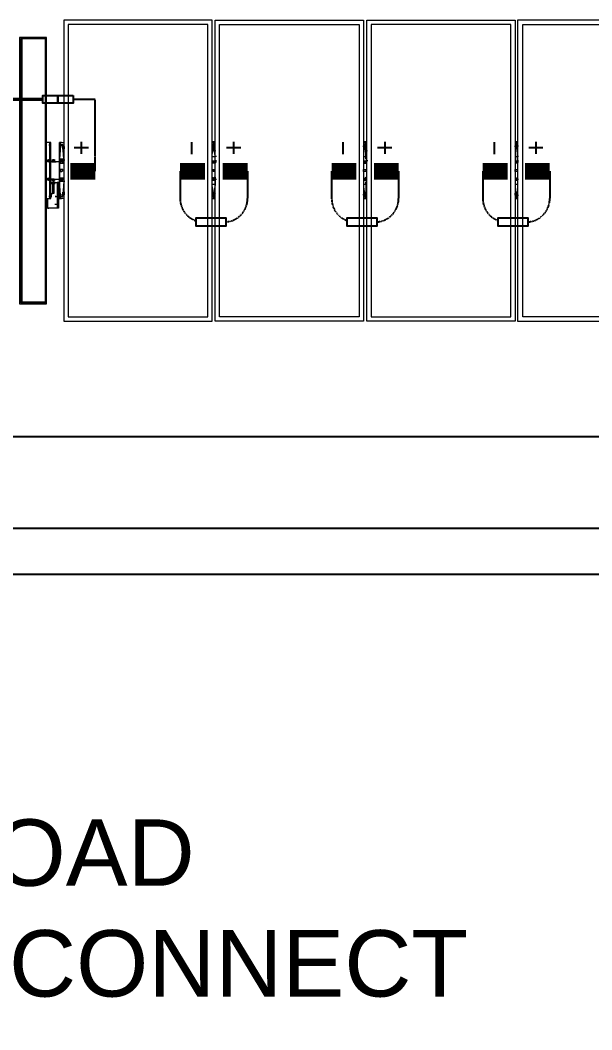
# Model space of a CAD drawing. Header units: feet. Extents: x -354 to 55127, y -297 to 4121.
# Drawn here: x 2068 to 2239.9, y 3451.3 to 3755.2 of the extents above; entities that cross this region are included whole.
import ezdxf
from ezdxf.lldxf.tags import DXFTag

# ---------------------------------------------------------------- set-up
doc = ezdxf.new("R2010")
doc.units = ezdxf.units.FT
doc.header["$MEASUREMENT"] = 0
doc.linetypes.add('HIDDEN', pattern=[0.375, 0.25, -0.125])
for name, color, linetype in [('E-DC HARNESS-NEG', 170, 'DC HARNESS CABLE'), ('E-DC HARNESS-POS', 10, 'DC HARNESS CABLE'), ('E-HARN-COMP', 8, 'Continuous'), ('E-TRNK-CABL-NEG', 6, 'HIDDEN'), ('E-TRUNK-CABLE-POS', 6, 'HIDDEN'), ('G-ANNO-TEXT', 1, 'Continuous'), ('Polarity-Text', 7, 'Continuous')]:
    doc.layers.add(name, color=color, linetype=linetype)
doc.styles.add('NEI-A', font='arial.ttf')
doc.styles.get("Standard").update_dxf_attribs({"font": 'arial.ttf'})
tags = doc.linetypes.add('DC HARNESS CABLE', pattern='A,0.5,-0.2,["DH",Standard,S=0.1,R=0,X=-0.1,Y=-0.05],-0.2', length=0.9).pattern_tags.tags
tags[6] = DXFTag(74, 10)

# ---------------------------------------------------------------- blocks, each defined once
blk = doc.blocks.new('A$C4742fff2')
at = {"lineweight": 5}
for points in [[(10.4012, 0), (10.4012, 0.4666), (10.1713, 0.4666), (10.1713, 0)], [(10.3946, 0.46), (10.1779, 0.46), (10.1779, 0.0067), (10.3946, 0.0067)], [(10.6362, 0), (10.4062, 0), (10.4062, 0.4666), (10.6362, 0.4666)], [(10.4129, 0.0067), (10.4129, 0.46), (10.6296, 0.46), (10.6296, 0.0067)], [(10.8712, 0), (10.6412, 0), (10.6412, 0.4666), (10.8712, 0.4666)], [(10.8646, 0.46), (10.6479, 0.46), (10.6479, 0.0067), (10.8646, 0.0067)], [(10.8746, 0), (11.1062, 0), (11.1062, 0.4666), (10.8746, 0.4666)], [(10.8829, 0.0067), (10.8829, 0.46), (11.0979, 0.46), (11.0979, 0.0067)], [(10.1029, 0.44), (10.1029, 0.0267), (10.1446, 0.0267), (10.1446, 0.44)], [(10.1679, 0.2767), (10.1663, 0.2767), (10.1646, 0.2767), (10.1663, 0.2767)], [(10.1646, 0.2517), (10.1713, 0.2517), (10.1696, 0.2717), (10.1663, 0.2717), (10.1646, 0.2517), (10.1646, 0.25), (10.1646, 0.2467), (10.1646, 0.2483), (10.1646, 0.25)], [(10.1646, 0.2683), (10.1646, 0.2667)], [(10.1463, 0.25), (10.1479, 0.25), (10.1496, 0.2483), (10.1479, 0.2483), (10.1496, 0.2483), (10.1479, 0.2483), (10.1496, 0.2483), (10.1479, 0.2483), (10.1496, 0.2483), (10.1496, 0.2467), (10.1479, 0.2467), (10.1463, 0.2467), (10.1463, 0.2483)], [(10.1479, 0.25), (10.1463, 0.2483), (10.1479, 0.2467), (10.1496, 0.2483)], [(10.1546, 0.2483), (10.1529, 0.2483)], [(10.1679, 0.235), (10.1663, 0.235), (10.1663, 0.2317), (10.1679, 0.2317), (10.1696, 0.2333), (10.1696, 0.235)], [(10.4029, 0.235), (10.4046, 0.235), (10.4046, 0.2317), (10.4029, 0.2317), (10.4029, 0.2333), (10.4012, 0.2333)], [(10.6379, 0.235), (10.6396, 0.235), (10.6396, 0.2317), (10.6362, 0.2317), (10.6362, 0.2333), (10.6362, 0.235)], [(10.8729, 0.235), (10.8746, 0.235), (10.8746, 0.2317), (10.8712, 0.2317), (10.8712, 0.2333), (10.8712, 0.235)], [(10.1479, 0.2217), (10.1463, 0.22), (10.1479, 0.2183), (10.1496, 0.22)], [(10.1546, 0.22), (10.1529, 0.22)], [(10.1546, 0.2133), (10.1529, 0.2133), (10.1513, 0.2133), (10.1529, 0.2133)], [(10.1629, 0.215), (10.1613, 0.215)], [(10.1496, 0.1933), (10.1479, 0.1933)], [(10.1529, 0.1983), (10.1513, 0.1967)], [(10.1646, 0.2), (10.1646, 0.1983), (10.1646, 0.1917)]]:
    blk.add_lwpolyline(points, close=True, dxfattribs=at)
for points in [[(10.1063, 0.4383), (10.1063, 0.03), (10.1046, 0.0283), (10.1046, 0.4383), (10.1063, 0.4383), (10.1429, 0.4383), (10.1046, 0.4383)], [(10.1429, 0.4383), (10.1429, 0.0283), (10.1429, 0.4383)], [(10.1446, 0.19), (10.1496, 0.19), (10.1513, 0.19), (10.1513, 0.2767), (10.1496, 0.2767), (10.1446, 0.2767)], [(10.1479, 0.2733), (10.1496, 0.2733)], [(10.1646, 0.2683), (10.1646, 0.2767), (10.1646, 0.2683)], [(10.1646, 0.2717), (10.1663, 0.2717), (10.1663, 0.2733), (10.1646, 0.2733)], [(10.1646, 0.25), (10.1646, 0.2667), (10.1646, 0.25)], [(10.1696, 0.27), (10.1696, 0.2717), (10.1696, 0.2733), (10.1663, 0.2733), (10.1663, 0.2767), (10.1713, 0.2767)], [(10.1696, 0.2667), (10.1696, 0.2683)], [(10.1713, 0.27), (10.1713, 0.2683)], [(10.4012, 0.2783), (10.4062, 0.2783)], [(10.4062, 0.27), (10.4046, 0.2717), (10.4046, 0.275), (10.4029, 0.275), (10.4046, 0.275)], [(10.4079, 0.255), (10.4062, 0.255), (10.4062, 0.2567), (10.4046, 0.265), (10.4029, 0.275)], [(10.4029, 0.2733), (10.4029, 0.27)], [(10.6362, 0.2783), (10.6412, 0.2783)], [(10.6396, 0.27), (10.6396, 0.2717), (10.6396, 0.2733), (10.6379, 0.275), (10.6396, 0.275)], [(10.6412, 0.255), (10.6396, 0.255), (10.6396, 0.265), (10.6379, 0.275)], [(10.6379, 0.2733), (10.6379, 0.27)], [(10.8712, 0.2783), (10.8746, 0.2783)], [(10.8746, 0.27), (10.8746, 0.2717), (10.8746, 0.2733), (10.8729, 0.2733), (10.8729, 0.275), (10.8746, 0.275)], [(10.8762, 0.255), (10.8746, 0.255), (10.8746, 0.265), (10.8729, 0.275)], [(10.8729, 0.2733), (10.8729, 0.27)], [(10.1646, 0.2483), (10.1646, 0.25), (10.1713, 0.25), (10.1713, 0.2517)], [(10.4079, 0.2483), (10.4062, 0.2483), (10.4062, 0.255)], [(10.6429, 0.2483), (10.6412, 0.2483), (10.6412, 0.25), (10.6396, 0.2517), (10.6396, 0.255)], [(10.8762, 0.2483), (10.8746, 0.2483), (10.8746, 0.255)], [(10.1496, 0.25), (10.1496, 0.2483), (10.1496, 0.2467), (10.1479, 0.2467), (10.1463, 0.2467), (10.1463, 0.2483), (10.1479, 0.2483), (10.1496, 0.2483), (10.1479, 0.2483), (10.1479, 0.25), (10.1496, 0.25), (10.1479, 0.25)], [(10.1463, 0.25), (10.1463, 0.25)], [(10.1463, 0.2483), (10.1463, 0.2483)], [(10.1463, 0.2467), (10.1463, 0.2467)], [(10.1479, 0.25), (10.1479, 0.25)], [(10.1479, 0.2467), (10.1479, 0.2467)], [(10.1496, 0.25), (10.1496, 0.25)], [(10.1496, 0.2483), (10.1496, 0.2483)], [(10.1496, 0.2467), (10.1496, 0.2467)], [(10.1713, 0.2483), (10.1696, 0.2483), (10.1663, 0.2483), (10.1646, 0.2483), (10.1646, 0.2467), (10.1579, 0.2467), (10.1529, 0.2467), (10.1513, 0.2467)], [(10.1529, 0.25), (10.1563, 0.25), (10.1546, 0.25), (10.1563, 0.25), (10.1579, 0.25)], [(10.1546, 0.2467), (10.1529, 0.2467), (10.1529, 0.2483), (10.1563, 0.2483), (10.1579, 0.2483), (10.1563, 0.2483), (10.1579, 0.2467), (10.1596, 0.2467)], [(10.1646, 0.245), (10.1696, 0.245), (10.1696, 0.2467), (10.1663, 0.2467), (10.1646, 0.2467), (10.1646, 0.245), (10.1646, 0.2217), (10.1663, 0.2217), (10.1646, 0.2217), (10.1646, 0.2183), (10.1646, 0.2167), (10.1663, 0.2167)], [(10.1646, 0.2467), (10.1646, 0.22), (10.1646, 0.2467)], [(10.1646, 0.2467), (10.1663, 0.2467), (10.1663, 0.245)], [(10.1663, 0.2467), (10.1663, 0.2483)], [(10.1696, 0.2483), (10.1696, 0.2467)], [(10.4012, 0.2483), (10.4062, 0.2483)], [(10.4012, 0.2467), (10.4062, 0.2467), (10.4079, 0.2467)], [(10.4062, 0.2467), (10.4062, 0.245), (10.4012, 0.245)], [(10.6362, 0.2483), (10.6412, 0.2483), (10.6396, 0.2483)], [(10.6362, 0.2467), (10.6396, 0.2467), (10.6412, 0.2467)], [(10.6362, 0.245), (10.6396, 0.245), (10.6412, 0.245)], [(10.6396, 0.245), (10.6396, 0.2467)], [(10.8712, 0.2483), (10.8746, 0.2483)], [(10.8712, 0.2467), (10.8746, 0.2467), (10.8762, 0.2467)], [(10.8746, 0.2467), (10.8746, 0.245), (10.8712, 0.245)], [(10.1529, 0.2183), (10.1546, 0.2183), (10.1546, 0.2167), (10.1563, 0.2167), (10.1563, 0.2183), (10.1529, 0.2183), (10.1529, 0.22), (10.1513, 0.22), (10.1496, 0.22), (10.1479, 0.22), (10.1479, 0.2217), (10.1496, 0.22), (10.1479, 0.22), (10.1496, 0.22), (10.1479, 0.22), (10.1496, 0.22), (10.1479, 0.22), (10.1496, 0.22), (10.1496, 0.2183), (10.1479, 0.2183), (10.1463, 0.2183), (10.1463, 0.22), (10.1463, 0.2217), (10.1479, 0.2217), (10.1496, 0.2217), (10.1496, 0.22), (10.1496, 0.2183)], [(10.1463, 0.2217), (10.1463, 0.2217)], [(10.1479, 0.2183), (10.1496, 0.2183), (10.1463, 0.2183), (10.1463, 0.22), (10.1479, 0.22), (10.1496, 0.22)], [(10.1463, 0.22), (10.1463, 0.22)], [(10.1479, 0.2217), (10.1479, 0.2217)], [(10.1496, 0.2217), (10.1496, 0.2217)], [(10.1496, 0.22), (10.1496, 0.22)], [(10.1563, 0.22), (10.1529, 0.22), (10.1579, 0.22), (10.1646, 0.22)], [(10.1579, 0.2183), (10.1563, 0.2183), (10.1563, 0.22), (10.1579, 0.22), (10.1596, 0.22)], [(10.1713, 0.2217), (10.1696, 0.2217), (10.1663, 0.2217), (10.1646, 0.2217), (10.1663, 0.2217), (10.1679, 0.2217)], [(10.1646, 0.2183), (10.1646, 0.22), (10.1646, 0.2183)], [(10.1663, 0.2217), (10.1663, 0.2183), (10.1696, 0.2183), (10.1696, 0.2217)], [(10.1663, 0.22), (10.1696, 0.22)], [(10.4012, 0.2233), (10.4029, 0.2217), (10.4046, 0.2217), (10.4046, 0.2233), (10.4062, 0.2233), (10.4062, 0.22), (10.4062, 0.2183)], [(10.4012, 0.22), (10.4062, 0.22), (10.4079, 0.22)], [(10.6362, 0.2233), (10.6362, 0.2217), (10.6396, 0.2217), (10.6396, 0.2233), (10.6412, 0.2233)], [(10.6396, 0.2117), (10.6396, 0.215), (10.6412, 0.2167), (10.6412, 0.2183), (10.6412, 0.22), (10.6396, 0.22), (10.6362, 0.22)], [(10.6396, 0.22), (10.6396, 0.2233)], [(10.8712, 0.2233), (10.8712, 0.2217), (10.8746, 0.2217), (10.8746, 0.2233), (10.8746, 0.22), (10.8746, 0.2183)], [(10.8712, 0.22), (10.8746, 0.22), (10.8762, 0.22)], [(10.1463, 0.2183), (10.1463, 0.2183)], [(10.1563, 0.215), (10.1546, 0.215), (10.1546, 0.2133), (10.1546, 0.1983), (10.1563, 0.1983), (10.1563, 0.215), (10.1613, 0.215), (10.1613, 0.175), (10.1463, 0.175), (10.1479, 0.175)], [(10.1479, 0.2183), (10.1479, 0.2183)], [(10.1496, 0.2183), (10.1496, 0.2183)], [(10.1529, 0.215), (10.1513, 0.215), (10.1529, 0.215)], [(10.1529, 0.215), (10.1513, 0.215), (10.1529, 0.215), (10.1546, 0.215), (10.1529, 0.215), (10.1546, 0.215), (10.1529, 0.215), (10.1529, 0.2133), (10.1546, 0.2133), (10.1529, 0.2133), (10.1546, 0.2133), (10.1529, 0.2133), (10.1546, 0.2133), (10.1529, 0.2133), (10.1513, 0.2133), (10.1529, 0.2133), (10.1513, 0.2133), (10.1529, 0.2133), (10.1513, 0.2133), (10.1529, 0.2133), (10.1546, 0.2133), (10.1563, 0.2133), (10.1579, 0.2133), (10.1563, 0.2133), (10.1546, 0.2133), (10.1529, 0.2133), (10.1546, 0.2133), (10.1529, 0.2133)], [(10.1513, 0.2133), (10.1513, 0.2133)], [(10.1513, 0.1933), (10.1513, 0.195), (10.1546, 0.1983), (10.1546, 0.2133), (10.1513, 0.2133)], [(10.1579, 0.215), (10.1563, 0.215), (10.1629, 0.215), (10.1629, 0.175), (10.1613, 0.175)], [(10.1646, 0.2183), (10.1646, 0.2), (10.1646, 0.2183)], [(10.1646, 0.19), (10.1663, 0.19), (10.1679, 0.19), (10.1663, 0.19), (10.1663, 0.1933), (10.1696, 0.1933), (10.1696, 0.195), (10.1663, 0.195), (10.1646, 0.2167), (10.1713, 0.2167), (10.1696, 0.195)], [(10.1646, 0.2167), (10.1713, 0.2167), (10.1729, 0.2167)], [(10.1663, 0.2183), (10.1663, 0.2183)], [(10.4012, 0.2183), (10.4062, 0.2183), (10.4062, 0.2117), (10.4046, 0.2017), (10.4046, 0.195), (10.4029, 0.1933), (10.4046, 0.1933)], [(10.6362, 0.2183), (10.6396, 0.2183), (10.6412, 0.2183)], [(10.6412, 0.2117), (10.6396, 0.2117), (10.6396, 0.2017), (10.6379, 0.195), (10.6379, 0.1933), (10.6396, 0.1933)], [(10.8712, 0.2183), (10.8746, 0.2183), (10.8746, 0.2117), (10.8746, 0.2017), (10.8729, 0.195), (10.8729, 0.1933), (10.8746, 0.1933)], [(10.1463, 0.19), (10.1463, 0.175)], [(10.1513, 0.195), (10.1529, 0.195)], [(10.1596, 0.1933), (10.1579, 0.1933), (10.1596, 0.1933), (10.1613, 0.1933)], [(10.1646, 0.1933), (10.1663, 0.1933), (10.1663, 0.195), (10.1646, 0.195)], [(10.1646, 0.19), (10.1646, 0.1917), (10.1646, 0.19)], [(10.1713, 0.19), (10.1663, 0.19)], [(10.1696, 0.1967), (10.1696, 0.1983), (10.1696, 0.2)], [(10.1713, 0.1983), (10.1713, 0.1967)], [(10.4012, 0.19), (10.4062, 0.19)], [(10.4062, 0.1983), (10.4046, 0.195), (10.4046, 0.1933), (10.4029, 0.1933), (10.4029, 0.1917), (10.4029, 0.1933), (10.4029, 0.1967)], [(10.4029, 0.1917), (10.4046, 0.1917)], [(10.6362, 0.19), (10.6412, 0.19)], [(10.6379, 0.1917), (10.6379, 0.1933), (10.6396, 0.1933), (10.6396, 0.195), (10.6396, 0.1983)], [(10.6379, 0.1967), (10.6379, 0.1933), (10.6379, 0.1917), (10.6396, 0.1917)], [(10.8712, 0.19), (10.8746, 0.19)], [(10.8746, 0.1983), (10.8746, 0.195), (10.8746, 0.1933), (10.8729, 0.1933), (10.8729, 0.1917), (10.8729, 0.1933), (10.8729, 0.1967)], [(10.1579, 0.1817), (10.1579, 0.18)], [(10.1596, 0.18), (10.1596, 0.1817)], [(10.1429, 0.0283), (10.1046, 0.0283)], [(10.1063, 0.03), (10.1429, 0.03)]]:
    blk.add_lwpolyline(points, dxfattribs=at)
at = {"color": 8, "lineweight": 5, "true_color": 0x808080}
for points in [[(10.1496, 0.2483), (10.1496, 0.2767)], [(10.1713, 0.2717), (10.1696, 0.2733)], [(10.1713, 0.255), (10.1713, 0.27), (10.1729, 0.27)], [(10.1713, 0.2667), (10.1713, 0.2617)], [(10.4012, 0.2767), (10.4062, 0.2767)], [(10.4062, 0.2733), (10.4062, 0.275), (10.4029, 0.275), (10.4012, 0.26)], [(10.4029, 0.2717), (10.4012, 0.27), (10.4029, 0.2717), (10.4012, 0.2717)], [(10.4029, 0.2733), (10.4029, 0.2733)], [(10.4062, 0.2717), (10.4046, 0.2717), (10.4046, 0.27), (10.4062, 0.2633)], [(10.4062, 0.2667), (10.4062, 0.27)], [(10.6362, 0.2767), (10.6412, 0.2767)], [(10.6412, 0.2733), (10.6396, 0.275), (10.6379, 0.275), (10.6362, 0.26)], [(10.6362, 0.2717), (10.6362, 0.27), (10.6362, 0.2717), (10.6379, 0.2717)], [(10.6379, 0.2733), (10.6379, 0.2733)], [(10.6412, 0.2717), (10.6396, 0.2717), (10.6396, 0.27), (10.6412, 0.2633)], [(10.6412, 0.27), (10.6396, 0.27), (10.6396, 0.2683), (10.6412, 0.2667)], [(10.8712, 0.2767), (10.8746, 0.2767)], [(10.8746, 0.2733), (10.8746, 0.275), (10.8729, 0.275), (10.8712, 0.26)], [(10.8712, 0.2717), (10.8712, 0.27), (10.8712, 0.2717), (10.8729, 0.2717)], [(10.8729, 0.2733), (10.8729, 0.2733)], [(10.8746, 0.2633), (10.8746, 0.2717), (10.8762, 0.2717)], [(10.8746, 0.2667), (10.8746, 0.27)], [(10.4012, 0.255), (10.4062, 0.255)], [(10.6362, 0.255), (10.6396, 0.255)], [(10.8712, 0.255), (10.8746, 0.255)], [(10.1496, 0.22), (10.1496, 0.2467)], [(10.1563, 0.2483), (10.1529, 0.2483)], [(10.1529, 0.2467), (10.1579, 0.2467)], [(10.1696, 0.2467), (10.1713, 0.2467), (10.1713, 0.25), (10.1729, 0.25)], [(10.1696, 0.245), (10.1713, 0.245)], [(10.1529, 0.22), (10.1579, 0.22)], [(10.1713, 0.22), (10.1713, 0.2167), (10.1729, 0.2167)], [(10.1496, 0.19), (10.1496, 0.2183)], [(10.1513, 0.2133), (10.1546, 0.2133)], [(10.1529, 0.2183), (10.1563, 0.2183)], [(10.1713, 0.1967), (10.1713, 0.2117)], [(10.1713, 0.205), (10.1713, 0.2), (10.1729, 0.2)], [(10.4062, 0.2117), (10.4012, 0.2117)], [(10.4012, 0.2083), (10.4029, 0.1933)], [(10.4062, 0.195), (10.4046, 0.195), (10.4046, 0.1967), (10.4062, 0.205)], [(10.6396, 0.2117), (10.6362, 0.2117)], [(10.6362, 0.2083), (10.6379, 0.1933)], [(10.6412, 0.195), (10.6396, 0.195), (10.6396, 0.1967), (10.6412, 0.205)], [(10.8746, 0.2117), (10.8712, 0.2117)], [(10.8712, 0.2083), (10.8729, 0.1933)], [(10.8746, 0.205), (10.8746, 0.195), (10.8762, 0.195)], [(10.1513, 0.1967), (10.1513, 0.1967)], [(10.1513, 0.195), (10.1529, 0.195)], [(10.1513, 0.1933), (10.1529, 0.1933)], [(10.1696, 0.195), (10.1713, 0.1967), (10.1729, 0.1967)], [(10.1713, 0.1983), (10.1729, 0.1983)], [(10.4029, 0.195), (10.4012, 0.1983)], [(10.4012, 0.1967), (10.4029, 0.195), (10.4012, 0.195)], [(10.4012, 0.19), (10.4062, 0.19)], [(10.4029, 0.1917), (10.4062, 0.1917), (10.4062, 0.1933)], [(10.4029, 0.1933), (10.4029, 0.1933)], [(10.4062, 0.1983), (10.4062, 0.2)], [(10.6362, 0.1983), (10.6362, 0.195), (10.6362, 0.1967)], [(10.6362, 0.19), (10.6412, 0.19)], [(10.6379, 0.1917), (10.6396, 0.1917), (10.6396, 0.1933), (10.6412, 0.1933)], [(10.6379, 0.1933), (10.6379, 0.1933)], [(10.6412, 0.1983), (10.6396, 0.1983), (10.6412, 0.2)], [(10.8712, 0.195), (10.8712, 0.1983)], [(10.8712, 0.1967), (10.8712, 0.195), (10.8729, 0.195)], [(10.8712, 0.19), (10.8746, 0.19)], [(10.8729, 0.1917), (10.8746, 0.1917), (10.8746, 0.1933)], [(10.8729, 0.1933), (10.8729, 0.1933)], [(10.8746, 0.1983), (10.8746, 0.2)]]:
    blk.add_lwpolyline(points, dxfattribs=at)
for points in [[(10.1729, 0.2683), (10.1713, 0.2683)], [(10.1713, 0.2217), (10.1696, 0.2217)]]:
    blk.add_lwpolyline(points, close=True, dxfattribs=at)

msp = doc.modelspace()

# ---------------------------------------------------------------- linework, layer by layer
at = {"layer": 'E-DC HARNESS-NEG', "ltscale": 0.5}
for points in [[(2710.49, 3629.75), (2042.48, 3629.75)], [(3913.27, 3588.31), (2042.48, 3588.29)]]:
    msp.add_lwpolyline(points, dxfattribs=at)
at = {"layer": 'E-DC HARNESS-POS', "ltscale": 0.5}
msp.add_lwpolyline([(2730.48, 3602.18), (2054.73, 3602.23)], dxfattribs=at)
at = {"layer": 'E-HARN-COMP'}
for points in [[(2079.28, 3732.51), (2079.28, 3730.19), (2074.72, 3730.19), (2074.72, 3732.51)], [(2083.85, 3732.51), (2083.85, 3730.19), (2079.28, 3730.19), (2079.28, 3732.51)]]:
    msp.add_lwpolyline(points, close=True, dxfattribs=at)
at = {"layer": 'E-HARN-COMP', "const_width": 5}
for points in [[(2083.08, 3709.71), (2090.53, 3709.71)], [(2116.06, 3709.71), (2123.52, 3709.71)], [(2128.9, 3709.71), (2136.36, 3709.71)], [(2161.66, 3709.71), (2169.11, 3709.71)], [(2174.37, 3709.71), (2181.82, 3709.71)], [(2207.13, 3709.71), (2214.58, 3709.71)], [(2219.85, 3709.71), (2227.3, 3709.71)]]:
    msp.add_lwpolyline(points, dxfattribs=at)
at = {"layer": 'E-HARN-COMP'}
for points in [[(2125.32, 3695.62), (2120.76, 3695.62), (2120.76, 3693.3), (2125.32, 3693.3)], [(2125.32, 3693.3), (2129.88, 3693.3), (2129.88, 3695.62), (2125.32, 3695.62)], [(2170.79, 3695.62), (2166.22, 3695.62), (2166.22, 3693.3), (2170.79, 3693.3)], [(2170.79, 3693.3), (2175.35, 3693.3), (2175.35, 3695.62), (2170.79, 3695.62)], [(2216.26, 3695.62), (2211.7, 3695.62), (2211.7, 3693.3), (2216.26, 3693.3)], [(2216.26, 3693.3), (2220.83, 3693.3), (2220.83, 3695.62), (2216.26, 3695.62)]]:
    msp.add_lwpolyline(points, dxfattribs=at)
at = {"layer": 'E-TRNK-CABL-NEG', "color": 7, "linetype": 'Continuous', "ltscale": 0.1, "const_width": 1}
msp.add_lwpolyline([(2009.92, 3731.35), (2074.72, 3731.35)], dxfattribs=at)
at = {"layer": 'E-TRNK-CABL-NEG', "ltscale": 0.1}
for points in [[(2116.06, 3709.71), (2116.06, 3701.47, 0.318211), (2120.76, 3694.84, 0.318211)], [(2161.66, 3709.71), (2161.66, 3701.47, 0.312863), (2166.22, 3694.89, 0.312863)], [(2207.13, 3709.71), (2207.13, 3701.47, 0.313211), (2211.7, 3694.89, 0.313211)]]:
    msp.add_lwpolyline(points, format="xyb", dxfattribs=at)
at = {"layer": 'E-TRUNK-CABLE-POS', "ltscale": 0.1}
msp.add_lwpolyline([(2090.53, 3709.71), (2090.53, 3731.35), (2083.85, 3731.35)], dxfattribs=at)
for points in [[(2136.36, 3709.71), (2136.36, 3701.47, -0.391396), (2129.88, 3694.47, -0.391396)], [(2181.82, 3709.71), (2181.82, 3701.47, -0.391396), (2175.35, 3694.47, -0.391396)], [(2227.3, 3709.71), (2227.3, 3701.47, -0.391396), (2220.83, 3694.47, -0.391396)]]:
    msp.add_lwpolyline(points, format="xyb", dxfattribs=at)
at = {"layer": 'Polarity-Text'}
for p, q in [((2086.34, 3718.56), (2086.34, 3714.94)), ((2119.46, 3718.49), (2119.46, 3714.87)), ((2132.16, 3718.56), (2132.16, 3714.94)), ((2165.06, 3718.49), (2165.06, 3714.87)), ((2177.63, 3718.56), (2177.63, 3714.94)), ((2210.52, 3718.49), (2210.52, 3714.87)), ((2223.11, 3718.56), (2223.11, 3714.94)), ((2088.48, 3716.75), (2084.2, 3716.75)), ((2134.3, 3716.75), (2130.03, 3716.75)), ((2179.77, 3716.75), (2175.49, 3716.75)), ((2225.24, 3716.75), (2220.97, 3716.75))]:
    msp.add_line(p, q, dxfattribs=at)

# ---------------------------------------------------------------- block references
at = {"xscale": 194.04614304, "yscale": 194.04614304, "zscale": 194.04614304}
msp.add_blockref('A$C4742fff2', (107.36, 3664.64), dxfattribs=at)

# ---------------------------------------------------------------- texts
at = {"layer": 'G-ANNO-TEXT', "insert": (2219.17, 3461, -22.9), "char_height": 20, "width": 320.0701, "attachment_point": 9, "style": 'NEI-A', "bg_fill": 3, "box_fill_scale": 1.5, "bg_fill_color": 256, "bg_fill_transparency": 0}
msp.add_mtext('\\pxqc;TO LOAD \\PBREAK DISCONNECT', dxfattribs=at)

doc.saveas('drawing.dxf')
